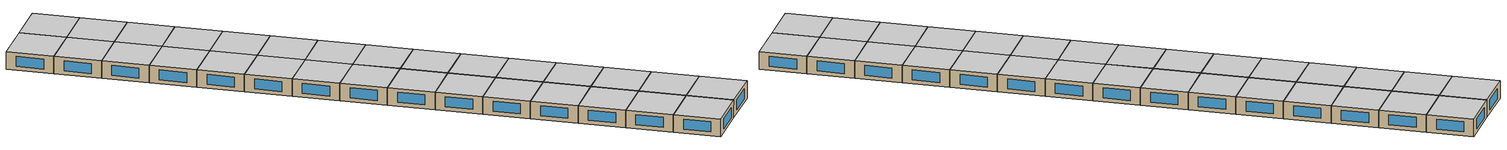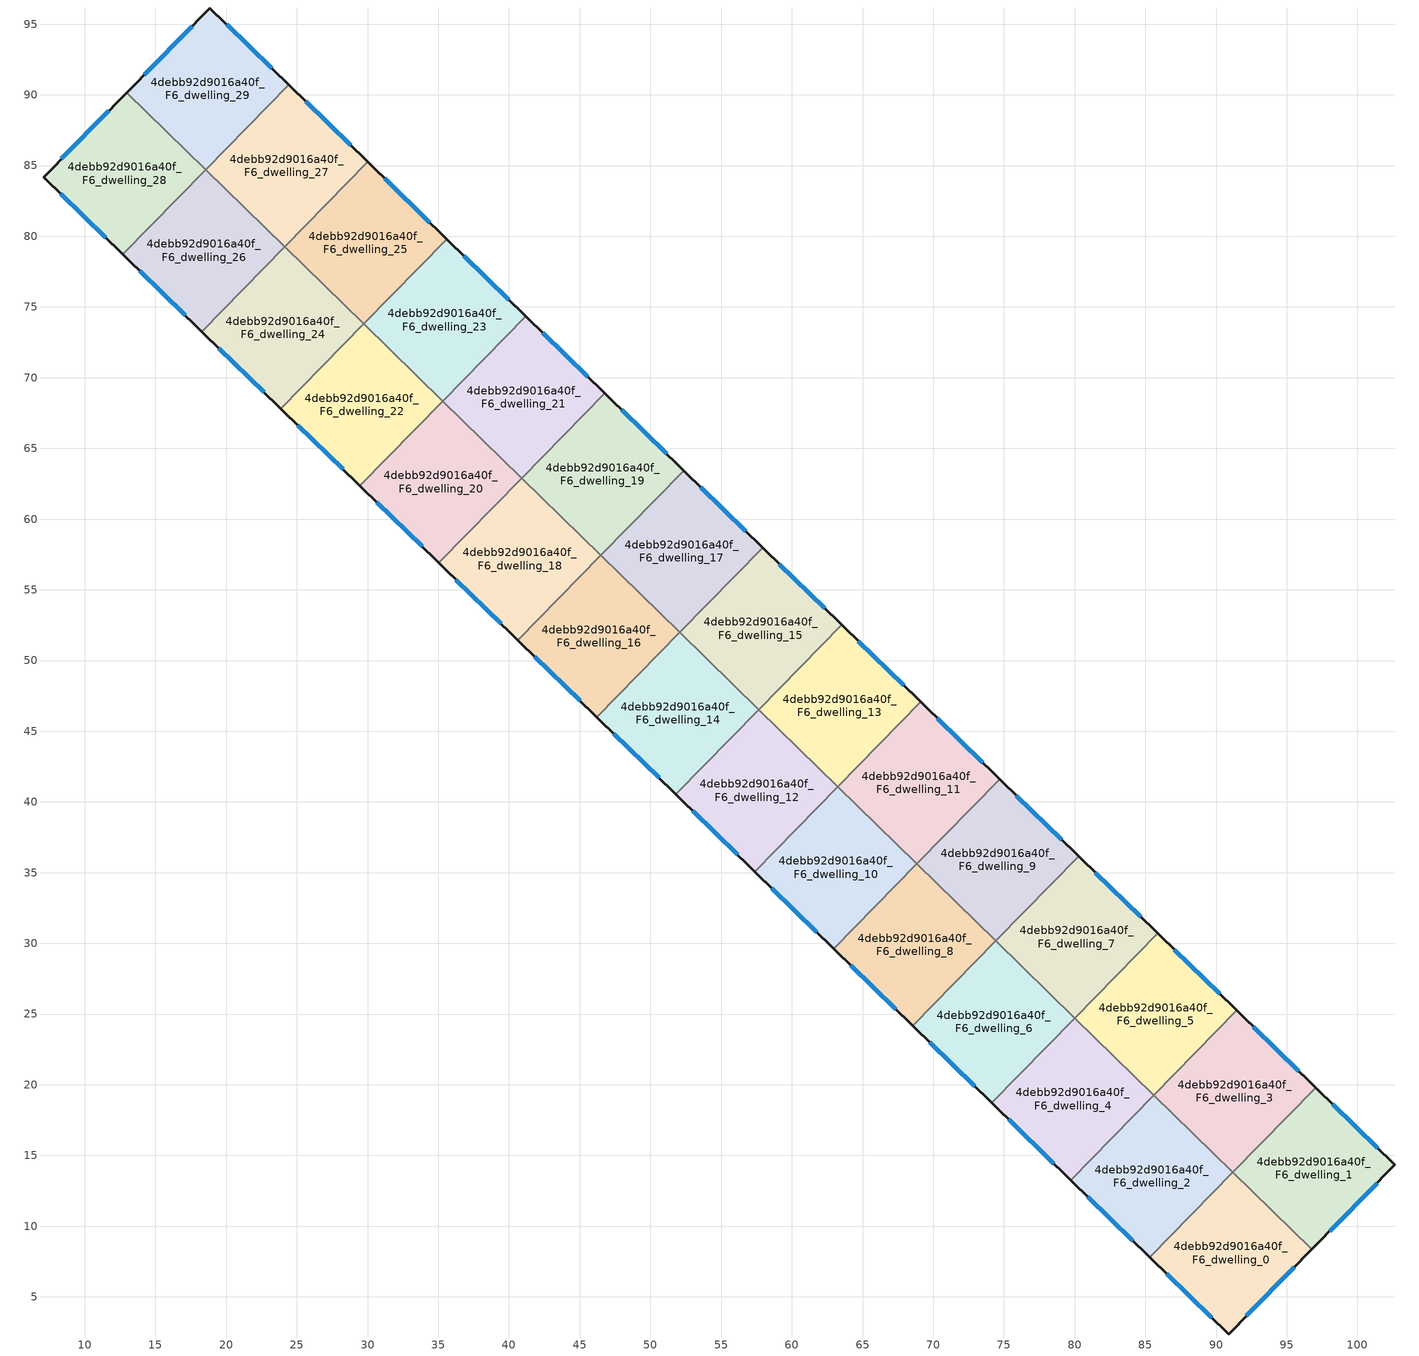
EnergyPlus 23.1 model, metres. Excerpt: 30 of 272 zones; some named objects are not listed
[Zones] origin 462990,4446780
4debb92d9016a40f_F6_dwelling_0
 floor to 4debb92d9016a40f_F5_dwelling_0 (EU_floor_Construction): 96.78,8.37 90.88,2.38 85.32,7.81 91.19,13.82 z18
 wall outside (EU_wall_Construction): 85.32,7.81 90.88,2.38 96.78,8.37 z18:21
 wall to 4debb92d9016a40f_F6_dwelling_1 (EU_wall_Construction): 96.78,8.37 91.19,13.82 z18:21
 wall to 4debb92d9016a40f_F6_dwelling_2 (EU_wall_Construction): 91.18,13.81 85.32,7.81 z18:21
 wall to 4debb92d9016a40f_F6_dwelling_3 (EU_wall_Construction): 91.19,13.82 91.18,13.81 z18:21
 window (EU_Window_Construction): 92.15,3.66 95.51,7.08 / 86.51,6.65 89.69,3.54 z18.64:20.36
 ceiling to 4debb92d9016a40f_F7_dwelling_0 (EU_floor_Construction): 90.88,2.38 96.78,8.37 91.19,13.82 85.32,7.81 z21
4debb92d9016a40f_F6_dwelling_1
 floor to 4debb92d9016a40f_F5_dwelling_1 (EU_floor_Construction): 102.64,14.33 96.78,8.37 91.19,13.82 97.03,19.8 z18
 wall outside (EU_wall_Construction): 96.78,8.37 102.64,14.33 97.03,19.8 z18:21
 wall to 4debb92d9016a40f_F6_dwelling_3 (EU_wall_Construction): 97.03,19.8 91.19,13.82 z18:21
 window (EU_Window_Construction): 98.03,9.64 101.39,13.05 / 101.44,15.5 98.24,18.63 z18.64:20.36
 ceiling to 4debb92d9016a40f_F7_dwelling_1 (EU_floor_Construction): 96.78,8.37 102.64,14.33 97.03,19.8 91.19,13.82 z21
4debb92d9016a40f_F6_dwelling_10
 floor to 4debb92d9016a40f_F5_dwelling_10 (EU_floor_Construction): 68.84,35.62 62.98,29.63 57.39,35.08 63.25,41.08 z18
 wall outside (EU_wall_Construction): 57.39,35.08 62.98,29.63 z18:21
 wall to 4debb92d9016a40f_F6_dwelling_12 (EU_wall_Construction): 63.25,41.08 57.39,35.08 z18:21
 wall to 4debb92d9016a40f_F6_dwelling_8 (EU_wall_Construction): 62.98,29.63 68.84,35.62 z18:21
 wall to 4debb92d9016a40f_F6_dwelling_11 (EU_wall_Construction): 68.84,35.62 63.25,41.08 z18:21
 window (EU_Window_Construction): 58.59,33.91 61.78,30.79 z18.64:20.36
 ceiling to 4debb92d9016a40f_F7_dwelling_10 (EU_floor_Construction): 62.98,29.63 68.84,35.62 63.25,41.08 57.39,35.08 z21
4debb92d9016a40f_F6_dwelling_11
 floor to 4debb92d9016a40f_F5_dwelling_11 (EU_floor_Construction): 74.69,41.62 68.84,35.62 63.25,41.08 69.1,47.08 z18
 wall outside (EU_wall_Construction): 74.69,41.62 69.1,47.08 z18:21
 wall to 4debb92d9016a40f_F6_dwelling_13 (EU_wall_Construction): 69.1,47.08 63.25,41.08 z18:21
 wall to 4debb92d9016a40f_F6_dwelling_9 (EU_wall_Construction): 68.84,35.62 74.69,41.62 z18:21
 window (EU_Window_Construction): 73.49,42.79 70.3,45.91 z18.64:20.36
 ceiling to 4debb92d9016a40f_F7_dwelling_11 (EU_floor_Construction): 68.84,35.62 74.69,41.62 69.1,47.08 63.25,41.08 z21
4debb92d9016a40f_F6_dwelling_12
 floor to 4debb92d9016a40f_F5_dwelling_12 (EU_floor_Construction): 63.25,41.08 57.39,35.08 51.81,40.54 57.66,46.53 z18
 wall outside (EU_wall_Construction): 51.81,40.54 57.39,35.08 z18:21
 wall to 4debb92d9016a40f_F6_dwelling_14 (EU_wall_Construction): 57.66,46.53 51.81,40.54 z18:21
 wall to 4debb92d9016a40f_F6_dwelling_13 (EU_wall_Construction): 63.25,41.08 57.66,46.53 z18:21
 window (EU_Window_Construction): 53,39.37 56.2,36.25 z18.64:20.36
 ceiling to 4debb92d9016a40f_F7_dwelling_12 (EU_floor_Construction): 57.39,35.08 63.25,41.08 57.66,46.53 51.81,40.54 z21
4debb92d9016a40f_F6_dwelling_13
 floor to 4debb92d9016a40f_F5_dwelling_13 (EU_floor_Construction): 69.1,47.08 63.25,41.08 57.66,46.53 63.52,52.53 z18
 wall outside (EU_wall_Construction): 69.1,47.08 63.52,52.53 z18:21
 wall to 4debb92d9016a40f_F6_dwelling_15 (EU_wall_Construction): 63.52,52.53 57.66,46.53 z18:21
 window (EU_Window_Construction): 67.91,48.24 64.72,51.36 z18.64:20.36
 ceiling to 4debb92d9016a40f_F7_dwelling_13 (EU_floor_Construction): 63.25,41.08 69.1,47.08 63.52,52.53 57.66,46.53 z21
4debb92d9016a40f_F6_dwelling_14
 floor to 4debb92d9016a40f_F5_dwelling_14 (EU_floor_Construction): 57.66,46.53 51.81,40.54 46.22,45.99 52.08,51.99 z18
 wall outside (EU_wall_Construction): 46.22,45.99 51.81,40.54 z18:21
 wall to 4debb92d9016a40f_F6_dwelling_16 (EU_wall_Construction): 52.08,51.99 46.22,45.99 z18:21
 wall to 4debb92d9016a40f_F6_dwelling_15 (EU_wall_Construction): 57.66,46.53 52.08,51.99 z18:21
 window (EU_Window_Construction): 47.42,44.82 50.61,41.7 z18.64:20.36
 ceiling to 4debb92d9016a40f_F7_dwelling_14 (EU_floor_Construction): 51.81,40.54 57.66,46.53 52.08,51.99 46.22,45.99 z21
4debb92d9016a40f_F6_dwelling_15
 floor to 4debb92d9016a40f_F5_dwelling_15 (EU_floor_Construction): 63.52,52.53 57.66,46.53 52.08,51.99 57.93,57.99 z18
 wall outside (EU_wall_Construction): 63.52,52.53 57.93,57.99 z18:21
 wall to 4debb92d9016a40f_F6_dwelling_17 (EU_wall_Construction): 57.93,57.99 52.08,51.99 z18:21
 window (EU_Window_Construction): 62.32,53.7 59.13,56.82 z18.64:20.36
 ceiling to 4debb92d9016a40f_F7_dwelling_15 (EU_floor_Construction): 57.66,46.53 63.52,52.53 57.93,57.99 52.08,51.99 z21
4debb92d9016a40f_F6_dwelling_16
 floor to 4debb92d9016a40f_F5_dwelling_16 (EU_floor_Construction): 52.08,51.99 46.22,45.99 40.64,51.44 46.49,57.44 z18
 wall outside (EU_wall_Construction): 40.64,51.44 46.22,45.99 z18:21
 wall to 4debb92d9016a40f_F6_dwelling_18 (EU_wall_Construction): 46.49,57.44 40.64,51.44 z18:21
 wall to 4debb92d9016a40f_F6_dwelling_17 (EU_wall_Construction): 52.08,51.99 46.49,57.44 z18:21
 window (EU_Window_Construction): 41.83,50.27 45.02,47.16 z18.64:20.36
 ceiling to 4debb92d9016a40f_F7_dwelling_16 (EU_floor_Construction): 46.22,45.99 52.08,51.99 46.49,57.44 40.64,51.44 z21
4debb92d9016a40f_F6_dwelling_17
 floor to 4debb92d9016a40f_F5_dwelling_17 (EU_floor_Construction): 57.93,57.99 52.08,51.99 46.49,57.44 52.35,63.44 z18
 wall outside (EU_wall_Construction): 57.93,57.99 52.35,63.44 z18:21
 wall to 4debb92d9016a40f_F6_dwelling_19 (EU_wall_Construction): 52.35,63.44 46.49,57.44 z18:21
 window (EU_Window_Construction): 56.74,59.15 53.54,62.27 z18.64:20.36
 ceiling to 4debb92d9016a40f_F7_dwelling_17 (EU_floor_Construction): 52.08,51.99 57.93,57.99 52.35,63.44 46.49,57.44 z21
4debb92d9016a40f_F6_dwelling_18
 floor to 4debb92d9016a40f_F5_dwelling_18 (EU_floor_Construction): 46.49,57.44 40.64,51.44 35.05,56.9 40.91,62.89 z18
 wall outside (EU_wall_Construction): 35.05,56.9 40.64,51.44 z18:21
 wall to 4debb92d9016a40f_F6_dwelling_20 (EU_wall_Construction): 40.91,62.89 35.05,56.9 z18:21
 wall to 4debb92d9016a40f_F6_dwelling_19 (EU_wall_Construction): 46.49,57.44 40.91,62.89 z18:21
 window (EU_Window_Construction): 36.25,55.73 39.44,52.61 z18.64:20.36
 ceiling to 4debb92d9016a40f_F7_dwelling_18 (EU_floor_Construction): 40.64,51.44 46.49,57.44 40.91,62.89 35.05,56.9 z21
4debb92d9016a40f_F6_dwelling_19
 floor to 4debb92d9016a40f_F5_dwelling_19 (EU_floor_Construction): 52.35,63.44 46.49,57.44 40.91,62.89 46.76,68.89 z18
 wall outside (EU_wall_Construction): 52.35,63.44 46.76,68.89 z18:21
 wall to 4debb92d9016a40f_F6_dwelling_21 (EU_wall_Construction): 46.76,68.89 40.91,62.89 z18:21
 window (EU_Window_Construction): 51.15,64.61 47.96,67.72 z18.64:20.36
 ceiling to 4debb92d9016a40f_F7_dwelling_19 (EU_floor_Construction): 46.49,57.44 52.35,63.44 46.76,68.89 40.91,62.89 z21
4debb92d9016a40f_F6_dwelling_2
 floor to 4debb92d9016a40f_F5_dwelling_2 (EU_floor_Construction): 91.18,13.81 85.32,7.81 79.73,13.26 85.59,19.26 z18
 wall outside (EU_wall_Construction): 79.73,13.26 85.32,7.81 z18:21
 wall to 4debb92d9016a40f_F6_dwelling_4 (EU_wall_Construction): 85.59,19.26 79.73,13.26 z18:21
 wall to 4debb92d9016a40f_F6_dwelling_3 (EU_wall_Construction): 91.18,13.81 85.59,19.26 z18:21
 window (EU_Window_Construction): 80.93,12.1 84.12,8.98 z18.64:20.36
 ceiling to 4debb92d9016a40f_F7_dwelling_2 (EU_floor_Construction): 85.32,7.81 91.18,13.81 85.59,19.26 79.73,13.26 z21
4debb92d9016a40f_F6_dwelling_20
 floor to 4debb92d9016a40f_F5_dwelling_20 (EU_floor_Construction): 40.91,62.89 35.05,56.9 29.46,62.35 35.32,68.35 z18
 wall outside (EU_wall_Construction): 29.46,62.35 35.05,56.9 z18:21
 wall to 4debb92d9016a40f_F6_dwelling_22 (EU_wall_Construction): 35.32,68.35 29.46,62.35 z18:21
 wall to 4debb92d9016a40f_F6_dwelling_21 (EU_wall_Construction): 40.91,62.89 35.32,68.35 z18:21
 window (EU_Window_Construction): 30.66,61.18 33.85,58.07 z18.64:20.36
 ceiling to 4debb92d9016a40f_F7_dwelling_20 (EU_floor_Construction): 35.05,56.9 40.91,62.89 35.32,68.35 29.46,62.35 z21
4debb92d9016a40f_F6_dwelling_21
 floor to 4debb92d9016a40f_F5_dwelling_21 (EU_floor_Construction): 46.76,68.89 40.91,62.89 35.32,68.35 41.18,74.35 z18
 wall outside (EU_wall_Construction): 46.76,68.89 41.18,74.35 z18:21
 wall to 4debb92d9016a40f_F6_dwelling_23 (EU_wall_Construction): 41.18,74.35 35.32,68.35 z18:21
 window (EU_Window_Construction): 45.57,70.06 42.37,73.18 z18.64:20.36
 ceiling to 4debb92d9016a40f_F7_dwelling_21 (EU_floor_Construction): 40.91,62.89 46.76,68.89 41.18,74.35 35.32,68.35 z21
4debb92d9016a40f_F6_dwelling_22
 floor to 4debb92d9016a40f_F5_dwelling_22 (EU_floor_Construction): 35.32,68.35 29.46,62.35 23.88,67.81 29.73,73.8 z18
 wall outside (EU_wall_Construction): 23.88,67.81 29.46,62.35 z18:21
 wall to 4debb92d9016a40f_F6_dwelling_24 (EU_wall_Construction): 29.73,73.8 23.88,67.81 z18:21
 wall to 4debb92d9016a40f_F6_dwelling_23 (EU_wall_Construction): 35.32,68.35 29.73,73.8 z18:21
 window (EU_Window_Construction): 25.07,66.64 28.27,63.52 z18.64:20.36
 ceiling to 4debb92d9016a40f_F7_dwelling_22 (EU_floor_Construction): 29.46,62.35 35.32,68.35 29.73,73.8 23.88,67.81 z21
4debb92d9016a40f_F6_dwelling_23
 floor to 4debb92d9016a40f_F5_dwelling_23 (EU_floor_Construction): 41.18,74.35 35.32,68.35 29.73,73.8 35.59,79.8 z18
 wall outside (EU_wall_Construction): 41.18,74.35 35.59,79.8 z18:21
 wall to 4debb92d9016a40f_F6_dwelling_25 (EU_wall_Construction): 35.59,79.8 29.73,73.8 z18:21
 window (EU_Window_Construction): 39.98,75.52 36.79,78.63 z18.64:20.36
 ceiling to 4debb92d9016a40f_F7_dwelling_23 (EU_floor_Construction): 35.32,68.35 41.18,74.35 35.59,79.8 29.73,73.8 z21
4debb92d9016a40f_F6_dwelling_24
 floor to 4debb92d9016a40f_F5_dwelling_24 (EU_floor_Construction): 29.73,73.8 23.88,67.81 18.29,73.26 24.15,79.26 z18
 wall outside (EU_wall_Construction): 18.29,73.26 23.88,67.81 z18:21
 wall to 4debb92d9016a40f_F6_dwelling_26 (EU_wall_Construction): 24.15,79.26 18.29,73.26 z18:21
 wall to 4debb92d9016a40f_F6_dwelling_25 (EU_wall_Construction): 29.73,73.8 24.15,79.26 z18:21
 window (EU_Window_Construction): 19.49,72.09 22.68,68.97 z18.64:20.36
 ceiling to 4debb92d9016a40f_F7_dwelling_24 (EU_floor_Construction): 23.88,67.81 29.73,73.8 24.15,79.26 18.29,73.26 z21
4debb92d9016a40f_F6_dwelling_25
 floor to 4debb92d9016a40f_F5_dwelling_25 (EU_floor_Construction): 35.59,79.8 29.73,73.8 24.15,79.26 30,85.26 z18
 wall outside (EU_wall_Construction): 35.59,79.8 30,85.26 z18:21
 wall to 4debb92d9016a40f_F6_dwelling_27 (EU_wall_Construction): 30,85.26 24.15,79.26 z18:21
 window (EU_Window_Construction): 34.39,80.97 31.2,84.09 z18.64:20.36
 ceiling to 4debb92d9016a40f_F7_dwelling_25 (EU_floor_Construction): 29.73,73.8 35.59,79.8 30,85.26 24.15,79.26 z21
4debb92d9016a40f_F6_dwelling_26
 floor to 4debb92d9016a40f_F5_dwelling_26 (EU_floor_Construction): 24.15,79.26 18.29,73.26 12.71,78.71 18.56,84.71 z18
 wall outside (EU_wall_Construction): 12.71,78.71 18.29,73.26 z18:21
 wall to 4debb92d9016a40f_F6_dwelling_27 (EU_wall_Construction): 24.15,79.26 18.56,84.71 z18:21
 wall to 4debb92d9016a40f_F6_dwelling_28 (EU_wall_Construction): 18.55,84.7 12.71,78.71 z18:21
 wall to 4debb92d9016a40f_F6_dwelling_29 (EU_wall_Construction): 18.56,84.71 18.55,84.7 z18:21
 window (EU_Window_Construction): 13.9,77.55 17.1,74.43 z18.64:20.36
 ceiling to 4debb92d9016a40f_F7_dwelling_26 (EU_floor_Construction): 18.29,73.26 24.15,79.26 18.56,84.71 12.71,78.71 z21
4debb92d9016a40f_F6_dwelling_27
 floor to 4debb92d9016a40f_F5_dwelling_27 (EU_floor_Construction): 30,85.26 24.15,79.26 18.56,84.71 24.42,90.71 z18
 wall outside (EU_wall_Construction): 30,85.26 24.42,90.71 z18:21
 wall to 4debb92d9016a40f_F6_dwelling_29 (EU_wall_Construction): 24.42,90.71 18.56,84.71 z18:21
 window (EU_Window_Construction): 28.81,86.42 25.62,89.54 z18.64:20.36
 ceiling to 4debb92d9016a40f_F7_dwelling_27 (EU_floor_Construction): 24.15,79.26 30,85.26 24.42,90.71 18.56,84.71 z21
4debb92d9016a40f_F6_dwelling_28
 floor to 4debb92d9016a40f_F5_dwelling_28 (EU_floor_Construction): 18.55,84.7 12.71,78.71 7.1,84.19 12.97,90.16 z18
 wall outside (EU_wall_Construction): 12.97,90.16 7.1,84.19 12.71,78.71 z18:21
 wall to 4debb92d9016a40f_F6_dwelling_29 (EU_wall_Construction): 18.55,84.7 12.97,90.16 z18:21
 window (EU_Window_Construction): 11.71,88.88 8.35,85.47 / 8.3,83.02 11.5,79.89 z18.64:20.36
 ceiling to 4debb92d9016a40f_F7_dwelling_28 (EU_floor_Construction): 12.71,78.71 18.55,84.7 12.97,90.16 7.1,84.19 z21
4debb92d9016a40f_F6_dwelling_29
 floor to 4debb92d9016a40f_F5_dwelling_29 (EU_floor_Construction): 24.42,90.71 18.55,84.7 12.97,90.16 18.85,96.14 z18
 wall outside (EU_wall_Construction): 24.42,90.71 18.85,96.14 12.97,90.16 z18:21
 window (EU_Window_Construction): 17.59,94.86 14.23,91.44 / 23.23,91.87 20.05,94.98 z18.64:20.36
 ceiling to 4debb92d9016a40f_F7_dwelling_29 (EU_floor_Construction): 18.55,84.7 24.42,90.71 18.85,96.14 12.97,90.16 z21
4debb92d9016a40f_F6_dwelling_3
 floor to 4debb92d9016a40f_F5_dwelling_3 (EU_floor_Construction): 97.03,19.8 91.18,13.81 85.59,19.26 91.45,25.26 z18
 wall outside (EU_wall_Construction): 97.03,19.8 91.45,25.26 z18:21
 wall to 4debb92d9016a40f_F6_dwelling_5 (EU_wall_Construction): 91.45,25.26 85.59,19.26 z18:21
 window (EU_Window_Construction): 95.84,20.97 92.64,24.09 z18.64:20.36
 ceiling to 4debb92d9016a40f_F7_dwelling_3 (EU_floor_Construction): 91.18,13.81 97.03,19.8 91.45,25.26 85.59,19.26 z21
4debb92d9016a40f_F6_dwelling_4
 floor to 4debb92d9016a40f_F5_dwelling_4 (EU_floor_Construction): 85.59,19.26 79.73,13.26 74.15,18.72 80.01,24.72 z18
 wall outside (EU_wall_Construction): 74.15,18.72 79.73,13.26 z18:21
 wall to 4debb92d9016a40f_F6_dwelling_6 (EU_wall_Construction): 80.01,24.72 74.15,18.72 z18:21
 wall to 4debb92d9016a40f_F6_dwelling_5 (EU_wall_Construction): 85.59,19.26 80.01,24.72 z18:21
 window (EU_Window_Construction): 75.35,17.55 78.54,14.43 z18.64:20.36
 ceiling to 4debb92d9016a40f_F7_dwelling_4 (EU_floor_Construction): 79.73,13.26 85.59,19.26 80.01,24.72 74.15,18.72 z21
4debb92d9016a40f_F6_dwelling_5
 floor to 4debb92d9016a40f_F5_dwelling_5 (EU_floor_Construction): 91.45,25.26 85.59,19.26 80.01,24.72 85.86,30.71 z18
 wall outside (EU_wall_Construction): 91.45,25.26 85.86,30.71 z18:21
 wall to 4debb92d9016a40f_F6_dwelling_7 (EU_wall_Construction): 85.86,30.71 80.01,24.72 z18:21
 window (EU_Window_Construction): 90.25,26.43 87.06,29.55 z18.64:20.36
 ceiling to 4debb92d9016a40f_F7_dwelling_5 (EU_floor_Construction): 85.59,19.26 91.45,25.26 85.86,30.71 80.01,24.72 z21
4debb92d9016a40f_F6_dwelling_6
 floor to 4debb92d9016a40f_F5_dwelling_6 (EU_floor_Construction): 80.01,24.72 74.15,18.72 68.56,24.17 74.42,30.17 z18
 wall outside (EU_wall_Construction): 68.56,24.17 74.15,18.72 z18:21
 wall to 4debb92d9016a40f_F6_dwelling_8 (EU_wall_Construction): 74.42,30.17 68.56,24.17 z18:21
 wall to 4debb92d9016a40f_F6_dwelling_7 (EU_wall_Construction): 74.15,18.72 80.01,24.72 74.42,30.17 z18:21
 window (EU_Window_Construction): 69.76,23 72.95,19.89 z18.64:20.36
 ceiling to 4debb92d9016a40f_F7_dwelling_6 (EU_floor_Construction): 74.15,18.72 80.01,24.72 74.42,30.17 68.56,24.17 z21
4debb92d9016a40f_F6_dwelling_7
 floor to 4debb92d9016a40f_F5_dwelling_7 (EU_floor_Construction): 85.86,30.71 80.01,24.72 74.42,30.17 80.28,36.17 z18
 wall outside (EU_wall_Construction): 85.86,30.71 80.28,36.17 z18:21
 wall to 4debb92d9016a40f_F6_dwelling_9 (EU_wall_Construction): 80.28,36.17 74.42,30.17 z18:21
 wall adiabatic (EU_wall_Construction): 74.15,18.72 80.01,24.72 z18:21
 window (EU_Window_Construction): 84.67,31.88 81.47,35 z18.64:20.36
 ceiling to 4debb92d9016a40f_F7_dwelling_7 (EU_floor_Construction): 80.01,24.72 85.86,30.71 80.28,36.17 74.42,30.17 z21
4debb92d9016a40f_F6_dwelling_8
 floor to 4debb92d9016a40f_F5_dwelling_8 (EU_floor_Construction): 74.42,30.17 68.56,24.17 62.98,29.63 68.84,35.62 z18
 wall outside (EU_wall_Construction): 62.98,29.63 68.56,24.17 z18:21
 wall to 4debb92d9016a40f_F6_dwelling_9 (EU_wall_Construction): 74.42,30.17 68.84,35.62 z18:21
 window (EU_Window_Construction): 64.17,28.46 67.37,25.34 z18.64:20.36
 ceiling to 4debb92d9016a40f_F7_dwelling_8 (EU_floor_Construction): 68.56,24.17 74.42,30.17 68.84,35.62 62.98,29.63 z21
4debb92d9016a40f_F6_dwelling_9
 floor to 4debb92d9016a40f_F5_dwelling_9 (EU_floor_Construction): 80.28,36.17 74.42,30.17 68.84,35.62 74.69,41.62 z18
 wall outside (EU_wall_Construction): 80.28,36.17 74.69,41.62 z18:21
 window (EU_Window_Construction): 79.08,37.34 75.89,40.45 z18.64:20.36
 ceiling to 4debb92d9016a40f_F7_dwelling_9 (EU_floor_Construction): 74.42,30.17 80.28,36.17 74.69,41.62 68.84,35.62 z21
[Building]
EU S2 Campaign: North Axis=0; Terrain=City; Solar Distribution=FullExterior
[Site:Location]
Yerevan-Zvartnots.Intl.AP: Latitude=40.15; Longitude=44.383; Time Zone=4; Elevation=854
[SizingPeriod:WeatherFileDays]
AnnualSizingPeriod: Begin Month=1; Begin Day of Month=1; End Month=12; End Day of Month=31; Day of Week for Start Day=Monday; Use Weather File Daylight Saving Period=No; Use Weather File Rain and Snow Indicators=No
[MATERIAL]
EU_InternalMass_Material: Roughness=MediumRough; Thickness=0.1; Conductivity=1; Density=1800; Specific Heat=900; Thermal Absorptance=0.9; Solar Absorptance=0.7; Visible Absorptance=0.7
[MATERIAL:NOMASS] Roughness=MediumRough; Thermal Absorptance=0.9; Solar Absorptance=0.7; Visible Absorptance=0.7
Name | Thermal Resistance
EU_wall_NoMass | 1.05043
EU_floor_NoMass | 0.478065
[WINDOWMATERIAL:SIMPLEGLAZINGSYSTEM]
EU_Window_SimpleGlazing: UFactor=2.5566; Solar Heat Gain Coefficient=0.75; Visible Transmittance=0.75
[CONSTRUCTION]
EU_wall_Construction: EU_wall_NoMass
EU_floor_Construction: EU_floor_NoMass
EU_Window_Construction: EU_Window_SimpleGlazing
EU_InternalMass_Construction: EU_InternalMass_Material
[ZONE] Type=1; Multiplier=1; Ceiling Height=autocalculate; Floor Area=autocalculate; Part of Total Floor Area=Yes
Name | Volume
4debb92d9016a40f_F6_dwelling_0; 4debb92d9016a40f_F6_dwelling_11; 4debb92d9016a40f_F6_dwelling_14; 4debb92d9016a40f_F6_dwelling_22; 4debb92d9016a40f_F6_dwelling_24 | 196.331
4debb92d9016a40f_F6_dwelling_1; 4debb92d9016a40f_F6_dwelling_28 | 196.335
4debb92d9016a40f_F6_dwelling_10 | 196.347
4debb92d9016a40f_F6_dwelling_12; 4debb92d9016a40f_F6_dwelling_2 | 196.313
4debb92d9016a40f_F6_dwelling_13; 4debb92d9016a40f_F6_dwelling_27; 4debb92d9016a40f_F6_dwelling_8 | 196.33
4debb92d9016a40f_F6_dwelling_15; 4debb92d9016a40f_F6_dwelling_23 | 196.364
4debb92d9016a40f_F6_dwelling_16; 4debb92d9016a40f_F6_dwelling_21; 4debb92d9016a40f_F6_dwelling_3; 4debb92d9016a40f_F6_dwelling_6 | 196.329
4debb92d9016a40f_F6_dwelling_17 | 196.3125
4debb92d9016a40f_F6_dwelling_18; 4debb92d9016a40f_F6_dwelling_19; 4debb92d9016a40f_F6_dwelling_25; 4debb92d9016a40f_F6_dwelling_5 | 196.348
4debb92d9016a40f_F6_dwelling_20 | 196.295
4debb92d9016a40f_F6_dwelling_26 | 196.314
4debb92d9016a40f_F6_dwelling_29 | 196.332
4debb92d9016a40f_F6_dwelling_4 | 196.365
4debb92d9016a40f_F6_dwelling_7 | 196.321
4debb92d9016a40f_F6_dwelling_9 | 196.312
[INTERNALMASS] Construction=EU_InternalMass_Construction
Name | Zone or ZoneList | Surface Area
4debb92d9016a40f_F6_dwelling_0_EU_InternalMass | 4debb92d9016a40f_F6_dwelling_0 | 65.4444
4debb92d9016a40f_F6_dwelling_1_EU_InternalMass | 4debb92d9016a40f_F6_dwelling_1 | 65.4458
4debb92d9016a40f_F6_dwelling_2_EU_InternalMass | 4debb92d9016a40f_F6_dwelling_2 | 65.4389
4debb92d9016a40f_F6_dwelling_3_EU_InternalMass | 4debb92d9016a40f_F6_dwelling_3 | 65.4432
4debb92d9016a40f_F6_dwelling_4_EU_InternalMass | 4debb92d9016a40f_F6_dwelling_4 | 65.4534
4debb92d9016a40f_F6_dwelling_5_EU_InternalMass | 4debb92d9016a40f_F6_dwelling_5 | 65.4479
4debb92d9016a40f_F6_dwelling_6_EU_InternalMass | 4debb92d9016a40f_F6_dwelling_6 | 65.4361
4debb92d9016a40f_F6_dwelling_7_EU_InternalMass | 4debb92d9016a40f_F6_dwelling_7 | 65.4475
4debb92d9016a40f_F6_dwelling_8_EU_InternalMass | 4debb92d9016a40f_F6_dwelling_8 | 65.4432
4debb92d9016a40f_F6_dwelling_9_EU_InternalMass | 4debb92d9016a40f_F6_dwelling_9 | 65.4389
4debb92d9016a40f_F6_dwelling_10_EU_InternalMass | 4debb92d9016a40f_F6_dwelling_10 | 65.4504
4debb92d9016a40f_F6_dwelling_11_EU_InternalMass | 4debb92d9016a40f_F6_dwelling_11 | 65.445
4debb92d9016a40f_F6_dwelling_12_EU_InternalMass | 4debb92d9016a40f_F6_dwelling_12 | 65.439
4debb92d9016a40f_F6_dwelling_13_EU_InternalMass | 4debb92d9016a40f_F6_dwelling_13 | 65.4418
4debb92d9016a40f_F6_dwelling_14_EU_InternalMass | 4debb92d9016a40f_F6_dwelling_14 | 65.4436
4debb92d9016a40f_F6_dwelling_15_EU_InternalMass | 4debb92d9016a40f_F6_dwelling_15 | 65.4534
4debb92d9016a40f_F6_dwelling_16_EU_InternalMass | 4debb92d9016a40f_F6_dwelling_16 | 65.4432
4debb92d9016a40f_F6_dwelling_17_EU_InternalMass | 4debb92d9016a40f_F6_dwelling_17 | 65.4389
4debb92d9016a40f_F6_dwelling_18_EU_InternalMass | 4debb92d9016a40f_F6_dwelling_18 | 65.4507
4debb92d9016a40f_F6_dwelling_19_EU_InternalMass | 4debb92d9016a40f_F6_dwelling_19 | 65.4507
4debb92d9016a40f_F6_dwelling_20_EU_InternalMass | 4debb92d9016a40f_F6_dwelling_20 | 65.4332
4debb92d9016a40f_F6_dwelling_21_EU_InternalMass | 4debb92d9016a40f_F6_dwelling_21 | 65.4415
4debb92d9016a40f_F6_dwelling_22_EU_InternalMass | 4debb92d9016a40f_F6_dwelling_22 | 65.4436
4debb92d9016a40f_F6_dwelling_23_EU_InternalMass | 4debb92d9016a40f_F6_dwelling_23 | 65.4534
4debb92d9016a40f_F6_dwelling_24_EU_InternalMass | 4debb92d9016a40f_F6_dwelling_24 | 65.4422
4debb92d9016a40f_F6_dwelling_25_EU_InternalMass | 4debb92d9016a40f_F6_dwelling_25 | 65.4505
4debb92d9016a40f_F6_dwelling_26_EU_InternalMass | 4debb92d9016a40f_F6_dwelling_26 | 65.4379
4debb92d9016a40f_F6_dwelling_27_EU_InternalMass | 4debb92d9016a40f_F6_dwelling_27 | 65.4445
4debb92d9016a40f_F6_dwelling_28_EU_InternalMass | 4debb92d9016a40f_F6_dwelling_28 | 65.4458
4debb92d9016a40f_F6_dwelling_29_EU_InternalMass | 4debb92d9016a40f_F6_dwelling_29 | 65.4433
[OTHEREQUIPMENT] Fuel Type=Electricity; Design Level Calculation Method=Watts/Area; Power per Zone Floor Area=1; Fraction Latent=0; Fraction Radiant=0; Fraction Lost=0; Carbon Dioxide Generation Rate=0; EndUse Subcategory=EU_Step8_InternalGains
Name | Zone or ZoneList or Space or SpaceList | Schedule
EU_Step8_InternalGain_4debb92d9016a40f_F6_dwelling_0_f000 | 4debb92d9016a40f_F6_dwelling_0 | EU_Step8_GainSchedule_4debb92d9016a40f_F6_dwelling_0_f000
EU_Step8_InternalGain_4debb92d9016a40f_F6_dwelling_1_f000 | 4debb92d9016a40f_F6_dwelling_1 | EU_Step8_GainSchedule_4debb92d9016a40f_F6_dwelling_1_f000
EU_Step8_InternalGain_4debb92d9016a40f_F6_dwelling_2_f000 | 4debb92d9016a40f_F6_dwelling_2 | EU_Step8_GainSchedule_4debb92d9016a40f_F6_dwelling_2_f000
EU_Step8_InternalGain_4debb92d9016a40f_F6_dwelling_3_f000 | 4debb92d9016a40f_F6_dwelling_3 | EU_Step8_GainSchedule_4debb92d9016a40f_F6_dwelling_3_f000
EU_Step8_InternalGain_4debb92d9016a40f_F6_dwelling_4_f000 | 4debb92d9016a40f_F6_dwelling_4 | EU_Step8_GainSchedule_4debb92d9016a40f_F6_dwelling_4_f000
EU_Step8_InternalGain_4debb92d9016a40f_F6_dwelling_5_f000 | 4debb92d9016a40f_F6_dwelling_5 | EU_Step8_GainSchedule_4debb92d9016a40f_F6_dwelling_5_f000
EU_Step8_InternalGain_4debb92d9016a40f_F6_dwelling_6_f000 | 4debb92d9016a40f_F6_dwelling_6 | EU_Step8_GainSchedule_4debb92d9016a40f_F6_dwelling_6_f000
EU_Step8_InternalGain_4debb92d9016a40f_F6_dwelling_7_f000 | 4debb92d9016a40f_F6_dwelling_7 | EU_Step8_GainSchedule_4debb92d9016a40f_F6_dwelling_7_f000
EU_Step8_InternalGain_4debb92d9016a40f_F6_dwelling_8_f000 | 4debb92d9016a40f_F6_dwelling_8 | EU_Step8_GainSchedule_4debb92d9016a40f_F6_dwelling_8_f000
EU_Step8_InternalGain_4debb92d9016a40f_F6_dwelling_9_f000 | 4debb92d9016a40f_F6_dwelling_9 | EU_Step8_GainSchedule_4debb92d9016a40f_F6_dwelling_9_f000
EU_Step8_InternalGain_4debb92d9016a40f_F6_dwelling_10_f000 | 4debb92d9016a40f_F6_dwelling_10 | EU_Step8_GainSchedule_4debb92d9016a40f_F6_dwelling_10_f000
EU_Step8_InternalGain_4debb92d9016a40f_F6_dwelling_11_f000 | 4debb92d9016a40f_F6_dwelling_11 | EU_Step8_GainSchedule_4debb92d9016a40f_F6_dwelling_11_f000
EU_Step8_InternalGain_4debb92d9016a40f_F6_dwelling_12_f000 | 4debb92d9016a40f_F6_dwelling_12 | EU_Step8_GainSchedule_4debb92d9016a40f_F6_dwelling_12_f000
EU_Step8_InternalGain_4debb92d9016a40f_F6_dwelling_13_f000 | 4debb92d9016a40f_F6_dwelling_13 | EU_Step8_GainSchedule_4debb92d9016a40f_F6_dwelling_13_f000
EU_Step8_InternalGain_4debb92d9016a40f_F6_dwelling_14_f000 | 4debb92d9016a40f_F6_dwelling_14 | EU_Step8_GainSchedule_4debb92d9016a40f_F6_dwelling_14_f000
EU_Step8_InternalGain_4debb92d9016a40f_F6_dwelling_15_f000 | 4debb92d9016a40f_F6_dwelling_15 | EU_Step8_GainSchedule_4debb92d9016a40f_F6_dwelling_15_f000
EU_Step8_InternalGain_4debb92d9016a40f_F6_dwelling_16_f000 | 4debb92d9016a40f_F6_dwelling_16 | EU_Step8_GainSchedule_4debb92d9016a40f_F6_dwelling_16_f000
EU_Step8_InternalGain_4debb92d9016a40f_F6_dwelling_17_f000 | 4debb92d9016a40f_F6_dwelling_17 | EU_Step8_GainSchedule_4debb92d9016a40f_F6_dwelling_17_f000
EU_Step8_InternalGain_4debb92d9016a40f_F6_dwelling_18_f000 | 4debb92d9016a40f_F6_dwelling_18 | EU_Step8_GainSchedule_4debb92d9016a40f_F6_dwelling_18_f000
EU_Step8_InternalGain_4debb92d9016a40f_F6_dwelling_19_f000 | 4debb92d9016a40f_F6_dwelling_19 | EU_Step8_GainSchedule_4debb92d9016a40f_F6_dwelling_19_f000
EU_Step8_InternalGain_4debb92d9016a40f_F6_dwelling_20_f000 | 4debb92d9016a40f_F6_dwelling_20 | EU_Step8_GainSchedule_4debb92d9016a40f_F6_dwelling_20_f000
EU_Step8_InternalGain_4debb92d9016a40f_F6_dwelling_21_f000 | 4debb92d9016a40f_F6_dwelling_21 | EU_Step8_GainSchedule_4debb92d9016a40f_F6_dwelling_21_f000
EU_Step8_InternalGain_4debb92d9016a40f_F6_dwelling_22_f000 | 4debb92d9016a40f_F6_dwelling_22 | EU_Step8_GainSchedule_4debb92d9016a40f_F6_dwelling_22_f000
EU_Step8_InternalGain_4debb92d9016a40f_F6_dwelling_23_f000 | 4debb92d9016a40f_F6_dwelling_23 | EU_Step8_GainSchedule_4debb92d9016a40f_F6_dwelling_23_f000
EU_Step8_InternalGain_4debb92d9016a40f_F6_dwelling_24_f000 | 4debb92d9016a40f_F6_dwelling_24 | EU_Step8_GainSchedule_4debb92d9016a40f_F6_dwelling_24_f000
EU_Step8_InternalGain_4debb92d9016a40f_F6_dwelling_25_f000 | 4debb92d9016a40f_F6_dwelling_25 | EU_Step8_GainSchedule_4debb92d9016a40f_F6_dwelling_25_f000
EU_Step8_InternalGain_4debb92d9016a40f_F6_dwelling_26_f000 | 4debb92d9016a40f_F6_dwelling_26 | EU_Step8_GainSchedule_4debb92d9016a40f_F6_dwelling_26_f000
EU_Step8_InternalGain_4debb92d9016a40f_F6_dwelling_27_f000 | 4debb92d9016a40f_F6_dwelling_27 | EU_Step8_GainSchedule_4debb92d9016a40f_F6_dwelling_27_f000
EU_Step8_InternalGain_4debb92d9016a40f_F6_dwelling_28_f000 | 4debb92d9016a40f_F6_dwelling_28 | EU_Step8_GainSchedule_4debb92d9016a40f_F6_dwelling_28_f000
EU_Step8_InternalGain_4debb92d9016a40f_F6_dwelling_29_f000 | 4debb92d9016a40f_F6_dwelling_29 | EU_Step8_GainSchedule_4debb92d9016a40f_F6_dwelling_29_f000
[ZONEVENTILATION:DESIGNFLOWRATE] Schedule=EU_AlwaysOn; Design Flow Rate Calculation Method=AirChanges/Hour; Air Changes per Hour=0.557805; Ventilation Type=Natural; Fan Pressure Rise=0; Fan Total Efficiency=1; Constant Term Coefficient=1; Temperature Term Coefficient=0; Velocity Term Coefficient=0; Velocity Squared Term Coefficient=0; Minimum Indoor Temperature=-100; Maximum Indoor Temperature=100; Delta Temperature=-100; Minimum Outdoor Temperature=-100; Maximum Outdoor Temperature=100; Maximum Wind Speed=40
Name | Zone or ZoneList or Space or SpaceList
EU_ConstantAir_4debb92d9016a40f_F6_dwelling_0 | 4debb92d9016a40f_F6_dwelling_0
EU_ConstantAir_4debb92d9016a40f_F6_dwelling_1 | 4debb92d9016a40f_F6_dwelling_1
EU_ConstantAir_4debb92d9016a40f_F6_dwelling_2 | 4debb92d9016a40f_F6_dwelling_2
EU_ConstantAir_4debb92d9016a40f_F6_dwelling_3 | 4debb92d9016a40f_F6_dwelling_3
EU_ConstantAir_4debb92d9016a40f_F6_dwelling_4 | 4debb92d9016a40f_F6_dwelling_4
EU_ConstantAir_4debb92d9016a40f_F6_dwelling_5 | 4debb92d9016a40f_F6_dwelling_5
EU_ConstantAir_4debb92d9016a40f_F6_dwelling_6 | 4debb92d9016a40f_F6_dwelling_6
EU_ConstantAir_4debb92d9016a40f_F6_dwelling_7 | 4debb92d9016a40f_F6_dwelling_7
EU_ConstantAir_4debb92d9016a40f_F6_dwelling_8 | 4debb92d9016a40f_F6_dwelling_8
EU_ConstantAir_4debb92d9016a40f_F6_dwelling_9 | 4debb92d9016a40f_F6_dwelling_9
EU_ConstantAir_4debb92d9016a40f_F6_dwelling_10 | 4debb92d9016a40f_F6_dwelling_10
EU_ConstantAir_4debb92d9016a40f_F6_dwelling_11 | 4debb92d9016a40f_F6_dwelling_11
EU_ConstantAir_4debb92d9016a40f_F6_dwelling_12 | 4debb92d9016a40f_F6_dwelling_12
EU_ConstantAir_4debb92d9016a40f_F6_dwelling_13 | 4debb92d9016a40f_F6_dwelling_13
EU_ConstantAir_4debb92d9016a40f_F6_dwelling_14 | 4debb92d9016a40f_F6_dwelling_14
EU_ConstantAir_4debb92d9016a40f_F6_dwelling_15 | 4debb92d9016a40f_F6_dwelling_15
EU_ConstantAir_4debb92d9016a40f_F6_dwelling_16 | 4debb92d9016a40f_F6_dwelling_16
EU_ConstantAir_4debb92d9016a40f_F6_dwelling_17 | 4debb92d9016a40f_F6_dwelling_17
EU_ConstantAir_4debb92d9016a40f_F6_dwelling_18 | 4debb92d9016a40f_F6_dwelling_18
EU_ConstantAir_4debb92d9016a40f_F6_dwelling_19 | 4debb92d9016a40f_F6_dwelling_19
EU_ConstantAir_4debb92d9016a40f_F6_dwelling_20 | 4debb92d9016a40f_F6_dwelling_20
EU_ConstantAir_4debb92d9016a40f_F6_dwelling_21 | 4debb92d9016a40f_F6_dwelling_21
EU_ConstantAir_4debb92d9016a40f_F6_dwelling_22 | 4debb92d9016a40f_F6_dwelling_22
EU_ConstantAir_4debb92d9016a40f_F6_dwelling_23 | 4debb92d9016a40f_F6_dwelling_23
EU_ConstantAir_4debb92d9016a40f_F6_dwelling_24 | 4debb92d9016a40f_F6_dwelling_24
EU_ConstantAir_4debb92d9016a40f_F6_dwelling_25 | 4debb92d9016a40f_F6_dwelling_25
EU_ConstantAir_4debb92d9016a40f_F6_dwelling_26 | 4debb92d9016a40f_F6_dwelling_26
EU_ConstantAir_4debb92d9016a40f_F6_dwelling_27 | 4debb92d9016a40f_F6_dwelling_27
EU_ConstantAir_4debb92d9016a40f_F6_dwelling_28 | 4debb92d9016a40f_F6_dwelling_28
EU_ConstantAir_4debb92d9016a40f_F6_dwelling_29 | 4debb92d9016a40f_F6_dwelling_29
[HVACTEMPLATE:ZONE:IDEALLOADSAIRSYSTEM] System Availability Schedule=EU_AlwaysOn; Maximum Heating Supply Air Temperature=50; Minimum Cooling Supply Air Temperature=13; Maximum Heating Supply Air Humidity Ratio=0.0156; Minimum Cooling Supply Air Humidity Ratio=0.0077; Heating Limit=NoLimit; Cooling Limit=NoLimit; Heating Availability Schedule=EU_AlwaysOn; Cooling Availability Schedule=EU_CoolingOff; Dehumidification Control Type=ConstantSensibleHeatRatio; Cooling Sensible Heat Ratio=0.7; Dehumidification Setpoint=60; Humidification Control Type=None; Humidification Setpoint=30; Outdoor Air Method=None; Outdoor Air Flow Rate per Person=0.00944; Outdoor Air Flow Rate per Zone Floor Area=0; Outdoor Air Flow Rate per Zone=0; Demand Controlled Ventilation Type=None; Outdoor Air Economizer Type=NoEconomizer; Heat Recovery Type=None; Sensible Heat Recovery Effectiveness=0.7; Latent Heat Recovery Effectiveness=0.65
Name | Template Thermostat
4debb92d9016a40f_F6_dwelling_0 | EU_HeatOnly_4debb92d9016a40f_F6_dwelling_0
4debb92d9016a40f_F6_dwelling_1 | EU_HeatOnly_4debb92d9016a40f_F6_dwelling_1
4debb92d9016a40f_F6_dwelling_2 | EU_HeatOnly_4debb92d9016a40f_F6_dwelling_2
4debb92d9016a40f_F6_dwelling_3 | EU_HeatOnly_4debb92d9016a40f_F6_dwelling_3
4debb92d9016a40f_F6_dwelling_4 | EU_HeatOnly_4debb92d9016a40f_F6_dwelling_4
4debb92d9016a40f_F6_dwelling_5 | EU_HeatOnly_4debb92d9016a40f_F6_dwelling_5
4debb92d9016a40f_F6_dwelling_6 | EU_HeatOnly_4debb92d9016a40f_F6_dwelling_6
4debb92d9016a40f_F6_dwelling_7 | EU_HeatOnly_4debb92d9016a40f_F6_dwelling_7
4debb92d9016a40f_F6_dwelling_8 | EU_HeatOnly_4debb92d9016a40f_F6_dwelling_8
4debb92d9016a40f_F6_dwelling_9 | EU_HeatOnly_4debb92d9016a40f_F6_dwelling_9
4debb92d9016a40f_F6_dwelling_10 | EU_HeatOnly_4debb92d9016a40f_F6_dwelling_10
4debb92d9016a40f_F6_dwelling_11 | EU_HeatOnly_4debb92d9016a40f_F6_dwelling_11
4debb92d9016a40f_F6_dwelling_12 | EU_HeatOnly_4debb92d9016a40f_F6_dwelling_12
4debb92d9016a40f_F6_dwelling_13 | EU_HeatOnly_4debb92d9016a40f_F6_dwelling_13
4debb92d9016a40f_F6_dwelling_14 | EU_HeatOnly_4debb92d9016a40f_F6_dwelling_14
4debb92d9016a40f_F6_dwelling_15 | EU_HeatOnly_4debb92d9016a40f_F6_dwelling_15
4debb92d9016a40f_F6_dwelling_16 | EU_HeatOnly_4debb92d9016a40f_F6_dwelling_16
4debb92d9016a40f_F6_dwelling_17 | EU_HeatOnly_4debb92d9016a40f_F6_dwelling_17
4debb92d9016a40f_F6_dwelling_18 | EU_HeatOnly_4debb92d9016a40f_F6_dwelling_18
4debb92d9016a40f_F6_dwelling_19 | EU_HeatOnly_4debb92d9016a40f_F6_dwelling_19
4debb92d9016a40f_F6_dwelling_20 | EU_HeatOnly_4debb92d9016a40f_F6_dwelling_20
4debb92d9016a40f_F6_dwelling_21 | EU_HeatOnly_4debb92d9016a40f_F6_dwelling_21
4debb92d9016a40f_F6_dwelling_22 | EU_HeatOnly_4debb92d9016a40f_F6_dwelling_22
4debb92d9016a40f_F6_dwelling_23 | EU_HeatOnly_4debb92d9016a40f_F6_dwelling_23
4debb92d9016a40f_F6_dwelling_24 | EU_HeatOnly_4debb92d9016a40f_F6_dwelling_24
4debb92d9016a40f_F6_dwelling_25 | EU_HeatOnly_4debb92d9016a40f_F6_dwelling_25
4debb92d9016a40f_F6_dwelling_26 | EU_HeatOnly_4debb92d9016a40f_F6_dwelling_26
4debb92d9016a40f_F6_dwelling_27 | EU_HeatOnly_4debb92d9016a40f_F6_dwelling_27
4debb92d9016a40f_F6_dwelling_28 | EU_HeatOnly_4debb92d9016a40f_F6_dwelling_28
4debb92d9016a40f_F6_dwelling_29 | EU_HeatOnly_4debb92d9016a40f_F6_dwelling_29
[SIZING:ZONE] Zone Cooling Design Supply Air Temperature Input Method=SupplyAirTemperature; Zone Cooling Design Supply Air Temperature=13; Zone Heating Design Supply Air Temperature Input Method=SupplyAirTemperature; Zone Heating Design Supply Air Temperature=50; Zone Cooling Design Supply Air Humidity Ratio=0.008; Zone Heating Design Supply Air Humidity Ratio=0.008; Cooling Design Air Flow Method=DesignDay; Cooling Design Air Flow Rate=0; Cooling Minimum Air Flow per Zone Floor Area=0.000762; Cooling Minimum Air Flow=0; Cooling Minimum Air Flow Fraction=0.2; Heating Design Air Flow Method=DesignDay; Heating Design Air Flow Rate=0; Heating Maximum Air Flow per Zone Floor Area=0.002032; Heating Maximum Air Flow=0.141576; Heating Maximum Air Flow Fraction=0.3; Account for Dedicated Outdoor Air System=No; Dedicated Outdoor Air System Control Strategy=NeutralSupplyAir; Dedicated Outdoor Air Low Setpoint Temperature for Design=autosize; Dedicated Outdoor Air High Setpoint Temperature for Design=autosize; Zone Load Sizing Method=Sensible Load Only No Latent Load; Zone Latent Cooling Design Supply Air Humidity Ratio Input Method=HumidityRatioDifference; Zone Cooling Design Supply Air Humidity Ratio Difference=0.005; Zone Latent Heating Design Supply Air Humidity Ratio Input Method=HumidityRatioDifference; Zone Humidification Design Supply Air Humidity Ratio Difference=0.005
4debb92d9016a40f_F6_dwelling_0; 4debb92d9016a40f_F6_dwelling_1; 4debb92d9016a40f_F6_dwelling_2; 4debb92d9016a40f_F6_dwelling_3; 4debb92d9016a40f_F6_dwelling_4; 4debb92d9016a40f_F6_dwelling_5; 4debb92d9016a40f_F6_dwelling_6; 4debb92d9016a40f_F6_dwelling_7; 4debb92d9016a40f_F6_dwelling_8; 4debb92d9016a40f_F6_dwelling_9; 4debb92d9016a40f_F6_dwelling_10; 4debb92d9016a40f_F6_dwelling_11; 4debb92d9016a40f_F6_dwelling_12; 4debb92d9016a40f_F6_dwelling_13; 4debb92d9016a40f_F6_dwelling_14; 4debb92d9016a40f_F6_dwelling_15; 4debb92d9016a40f_F6_dwelling_16; 4debb92d9016a40f_F6_dwelling_17; 4debb92d9016a40f_F6_dwelling_18; 4debb92d9016a40f_F6_dwelling_19; 4debb92d9016a40f_F6_dwelling_20; 4debb92d9016a40f_F6_dwelling_21; 4debb92d9016a40f_F6_dwelling_22; 4debb92d9016a40f_F6_dwelling_23; 4debb92d9016a40f_F6_dwelling_24; 4debb92d9016a40f_F6_dwelling_25; 4debb92d9016a40f_F6_dwelling_26; 4debb92d9016a40f_F6_dwelling_27; 4debb92d9016a40f_F6_dwelling_28; 4debb92d9016a40f_F6_dwelling_29
[SCHEDULE:CONSTANT]
Name | Hourly Value
EU_AlwaysOn | 1
EU_CoolingOff | 0
[SCHEDULE:FILE] Column Number=1; Rows to Skip at Top=0; Number of Hours of Data=8760; Column Separator=Comma; Interpolate to Timestep=No; Minutes per Item=60; Adjust Schedule for Daylight Savings=Yes
Name | File
EU_Step8_GainSchedule_4debb92d9016a40f_F6_dwelling_0_f000 | ../../schedules/4debb92d9016a40f/4debb92d9016a40f_F6_dwelling_0_f000_gain.csv
EU_Step8_GainSchedule_4debb92d9016a40f_F6_dwelling_1_f000 | ../../schedules/4debb92d9016a40f/4debb92d9016a40f_F6_dwelling_1_f000_gain.csv
EU_Step8_GainSchedule_4debb92d9016a40f_F6_dwelling_2_f000 | ../../schedules/4debb92d9016a40f/4debb92d9016a40f_F6_dwelling_2_f000_gain.csv
EU_Step8_GainSchedule_4debb92d9016a40f_F6_dwelling_3_f000 | ../../schedules/4debb92d9016a40f/4debb92d9016a40f_F6_dwelling_3_f000_gain.csv
EU_Step8_GainSchedule_4debb92d9016a40f_F6_dwelling_4_f000 | ../../schedules/4debb92d9016a40f/4debb92d9016a40f_F6_dwelling_4_f000_gain.csv
EU_Step8_GainSchedule_4debb92d9016a40f_F6_dwelling_5_f000 | ../../schedules/4debb92d9016a40f/4debb92d9016a40f_F6_dwelling_5_f000_gain.csv
EU_Step8_GainSchedule_4debb92d9016a40f_F6_dwelling_6_f000 | ../../schedules/4debb92d9016a40f/4debb92d9016a40f_F6_dwelling_6_f000_gain.csv
EU_Step8_GainSchedule_4debb92d9016a40f_F6_dwelling_7_f000 | ../../schedules/4debb92d9016a40f/4debb92d9016a40f_F6_dwelling_7_f000_gain.csv
EU_Step8_GainSchedule_4debb92d9016a40f_F6_dwelling_8_f000 | ../../schedules/4debb92d9016a40f/4debb92d9016a40f_F6_dwelling_8_f000_gain.csv
EU_Step8_GainSchedule_4debb92d9016a40f_F6_dwelling_9_f000 | ../../schedules/4debb92d9016a40f/4debb92d9016a40f_F6_dwelling_9_f000_gain.csv
EU_Step8_GainSchedule_4debb92d9016a40f_F6_dwelling_10_f000 | ../../schedules/4debb92d9016a40f/4debb92d9016a40f_F6_dwelling_10_f000_gain.csv
EU_Step8_GainSchedule_4debb92d9016a40f_F6_dwelling_11_f000 | ../../schedules/4debb92d9016a40f/4debb92d9016a40f_F6_dwelling_11_f000_gain.csv
EU_Step8_GainSchedule_4debb92d9016a40f_F6_dwelling_12_f000 | ../../schedules/4debb92d9016a40f/4debb92d9016a40f_F6_dwelling_12_f000_gain.csv
EU_Step8_GainSchedule_4debb92d9016a40f_F6_dwelling_13_f000 | ../../schedules/4debb92d9016a40f/4debb92d9016a40f_F6_dwelling_13_f000_gain.csv
EU_Step8_GainSchedule_4debb92d9016a40f_F6_dwelling_14_f000 | ../../schedules/4debb92d9016a40f/4debb92d9016a40f_F6_dwelling_14_f000_gain.csv
EU_Step8_GainSchedule_4debb92d9016a40f_F6_dwelling_15_f000 | ../../schedules/4debb92d9016a40f/4debb92d9016a40f_F6_dwelling_15_f000_gain.csv
EU_Step8_GainSchedule_4debb92d9016a40f_F6_dwelling_16_f000 | ../../schedules/4debb92d9016a40f/4debb92d9016a40f_F6_dwelling_16_f000_gain.csv
EU_Step8_GainSchedule_4debb92d9016a40f_F6_dwelling_17_f000 | ../../schedules/4debb92d9016a40f/4debb92d9016a40f_F6_dwelling_17_f000_gain.csv
EU_Step8_GainSchedule_4debb92d9016a40f_F6_dwelling_18_f000 | ../../schedules/4debb92d9016a40f/4debb92d9016a40f_F6_dwelling_18_f000_gain.csv
EU_Step8_GainSchedule_4debb92d9016a40f_F6_dwelling_19_f000 | ../../schedules/4debb92d9016a40f/4debb92d9016a40f_F6_dwelling_19_f000_gain.csv
EU_Step8_GainSchedule_4debb92d9016a40f_F6_dwelling_20_f000 | ../../schedules/4debb92d9016a40f/4debb92d9016a40f_F6_dwelling_20_f000_gain.csv
EU_Step8_GainSchedule_4debb92d9016a40f_F6_dwelling_21_f000 | ../../schedules/4debb92d9016a40f/4debb92d9016a40f_F6_dwelling_21_f000_gain.csv
EU_Step8_GainSchedule_4debb92d9016a40f_F6_dwelling_22_f000 | ../../schedules/4debb92d9016a40f/4debb92d9016a40f_F6_dwelling_22_f000_gain.csv
EU_Step8_GainSchedule_4debb92d9016a40f_F6_dwelling_23_f000 | ../../schedules/4debb92d9016a40f/4debb92d9016a40f_F6_dwelling_23_f000_gain.csv
EU_Step8_GainSchedule_4debb92d9016a40f_F6_dwelling_24_f000 | ../../schedules/4debb92d9016a40f/4debb92d9016a40f_F6_dwelling_24_f000_gain.csv
EU_Step8_GainSchedule_4debb92d9016a40f_F6_dwelling_25_f000 | ../../schedules/4debb92d9016a40f/4debb92d9016a40f_F6_dwelling_25_f000_gain.csv
EU_Step8_GainSchedule_4debb92d9016a40f_F6_dwelling_26_f000 | ../../schedules/4debb92d9016a40f/4debb92d9016a40f_F6_dwelling_26_f000_gain.csv
EU_Step8_GainSchedule_4debb92d9016a40f_F6_dwelling_27_f000 | ../../schedules/4debb92d9016a40f/4debb92d9016a40f_F6_dwelling_27_f000_gain.csv
EU_Step8_GainSchedule_4debb92d9016a40f_F6_dwelling_28_f000 | ../../schedules/4debb92d9016a40f/4debb92d9016a40f_F6_dwelling_28_f000_gain.csv
EU_Step8_GainSchedule_4debb92d9016a40f_F6_dwelling_29_f000 | ../../schedules/4debb92d9016a40f/4debb92d9016a40f_F6_dwelling_29_f000_gain.csv
